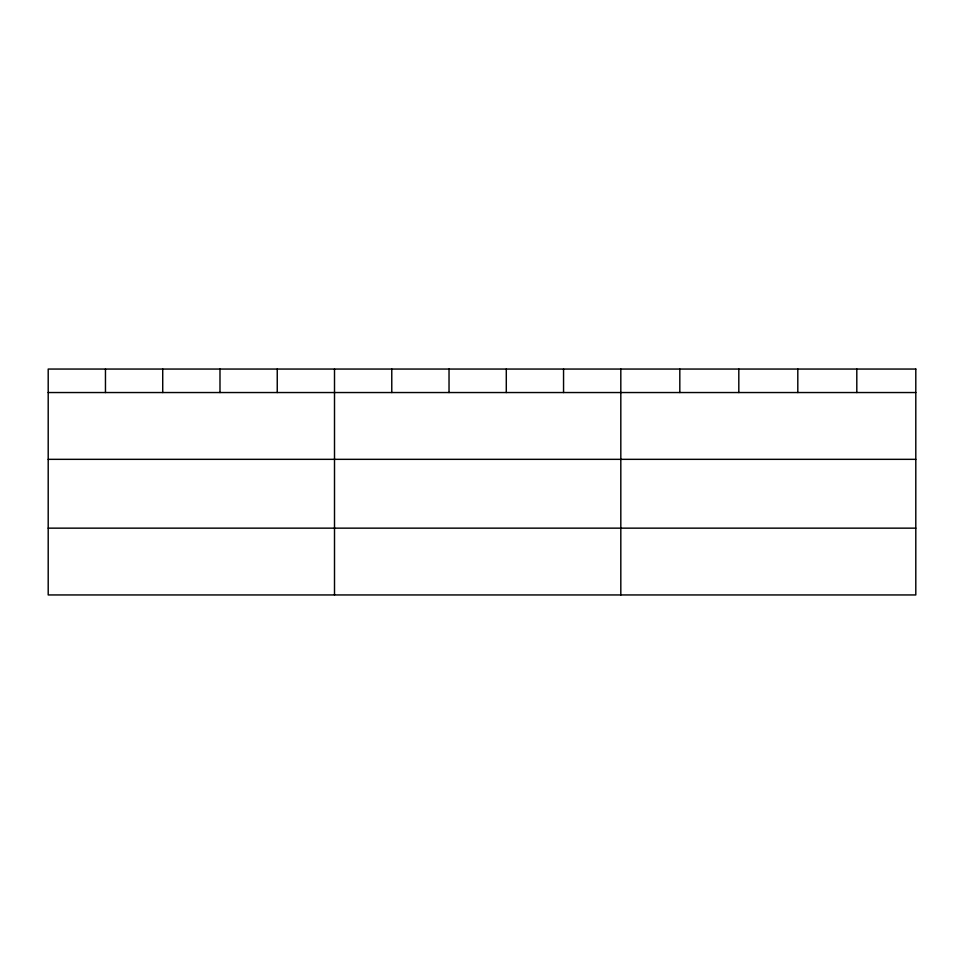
<?xml version="1.0" encoding="UTF-8"?>
<svg xmlns="http://www.w3.org/2000/svg" width="964" height="964" viewBox="0 0 964 964"><rect width="100%" height="100%" fill="white"/><g stroke="black" fill="none" stroke-linecap="round" stroke-linejoin="round"><path stroke-width="1.45" d="M48.2 392.541L915.8 392.541M48.2 459.334L915.8 459.334M48.2 528.152L915.8 528.152M856.803 369.055L856.803 392.541M797.806 369.055L797.806 392.541M738.81 369.055L738.81 392.541M679.813 369.055L679.813 392.541M620.816 369.055L620.816 594.945M563.554 369.055L563.554 392.541M506.293 369.055L506.293 392.541M449.031 369.055L449.031 392.541M391.77 369.055L391.77 392.541M334.508 369.055L334.508 594.945M277.246 369.055L277.246 392.541M219.985 369.055L219.985 392.541M162.723 369.055L162.723 392.541M105.462 369.055L105.462 392.541M915.8 369.055L48.2 369.055L48.2 594.945L915.8 594.945L915.8 369.055"/></g></svg>
